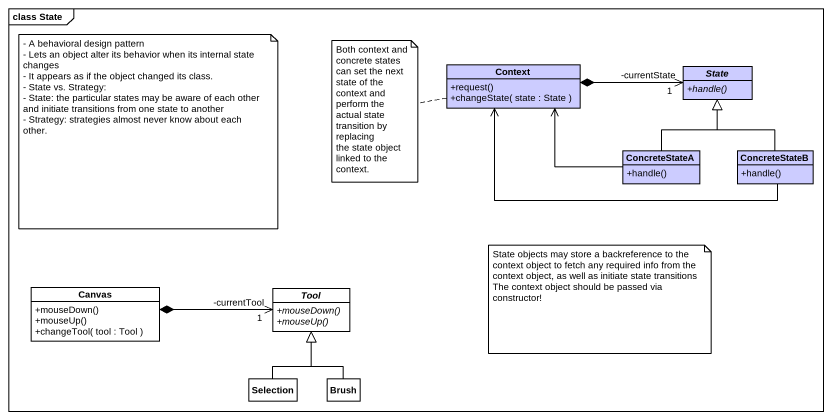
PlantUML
@startuml
mainframe class State
hide circle
hide empty members
skinparam classAttributeIconSize 0
class Context #CCCCFF {
  +request()
  +changeState( state : State )
}
abstract class "State" as State_ #CCCCFF {
  {abstract} +handle()
}
class ConcreteStateA #CCCCFF {
  +handle()
}
class ConcreteStateB #CCCCFF {
  +handle()
}
class Canvas {
  +mouseDown()
  +mouseUp()
  +changeTool( tool : Tool )
}
abstract class Tool {
  {abstract} +mouseDown()
  {abstract} +mouseUp()
}
class Selection
class Brush
Context *-right-> "1\n-currentState" State_
ConcreteStateA -left-> Context
ConcreteStateA -up-|> State_
ConcreteStateB -left-> Context
ConcreteStateB -up-|> State_
Canvas *-right-> "1\n-currentTool" Tool
Selection -up-|> Tool
Brush -up-|> Tool
note as N1
  - A behavioral design pattern
  - Lets an object alter its behavior when its internal state changes
  - It appears as if the object changed its class.
  - State vs. Strategy:
  - State: the particular states may be aware of each other and initiate transitions from one state to another
  - Strategy: strategies almost never know about each other.
end note
note left of Context
  Both context and concrete states can set the next state of the
  context and perform the actual state transition by replacing
  the state object linked to the context.
end note
note as N3
  State objects may store a backreference to the context object to fetch any required info from the context object, as well as initiate state transitions
  The context object should be passed via constructor!
end note
@enduml
